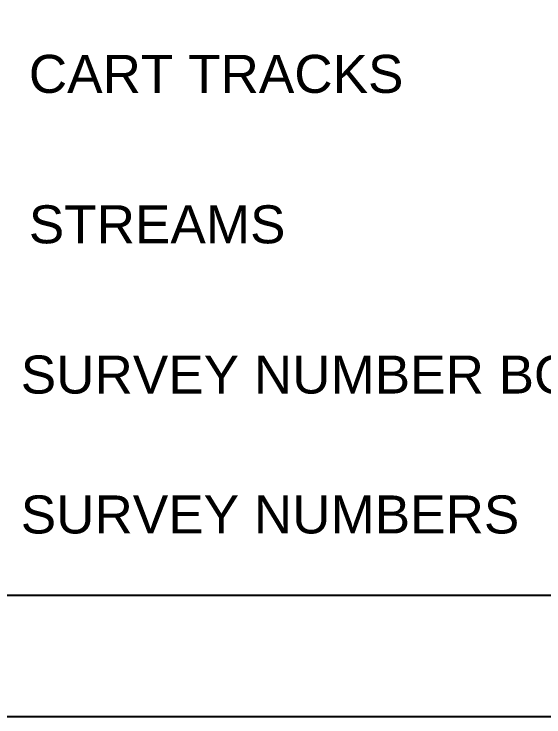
# Model space of a CAD drawing. Header units: inches. Extents: x 617 to 4497, y -923 to 1824.
# Drawn here: x 3948 to 4213.9, y -916.4 to -563.9 of the extents above; entities that cross this region are included whole.
import ezdxf

# ---------------------------------------------------------------- set-up
doc = ezdxf.new("R2010")
doc.units = ezdxf.units.IN
doc.header["$LTSCALE"] = 15
doc.header["$MEASUREMENT"] = 0
doc.layers.add('chainage', color=7, linetype='Continuous')
doc.layers.add('V', color=6, linetype='Continuous')
doc.styles.get("Standard").update_dxf_attribs({"font": 'arial.ttf'})

msp = doc.modelspace()

# ---------------------------------------------------------------- linework, layer by layer
at = {"layer": 'V', "color": 0}
for points in [[(616.79, 1823.85), (4496.55, 1823.85), (4496.55, -916.44), (616.79, -916.44)], [(3767.84, -247.2), (4414.68, -247.2), (4414.68, -855.59), (3767.84, -855.59)]]:
    msp.add_lwpolyline(points, close=True, dxfattribs=at)

# ---------------------------------------------------------------- texts
at = {"layer": 'chainage', "color": 0}
for s, height, p in [('CART TRACKS', 19.0704, (3955.44, -603.48)), ('STREAMS', 19.07, (3955.44, -678.93)), ('SURVEY NUMBER BOUNDRY', 19.0704, (3951.39, -754.27)), ('SURVEY NUMBERS', 19.0704, (3951.39, -824.43))]:
    msp.add_text(s, height=height, dxfattribs=at).set_placement(p)

doc.saveas('drawing.dxf')
